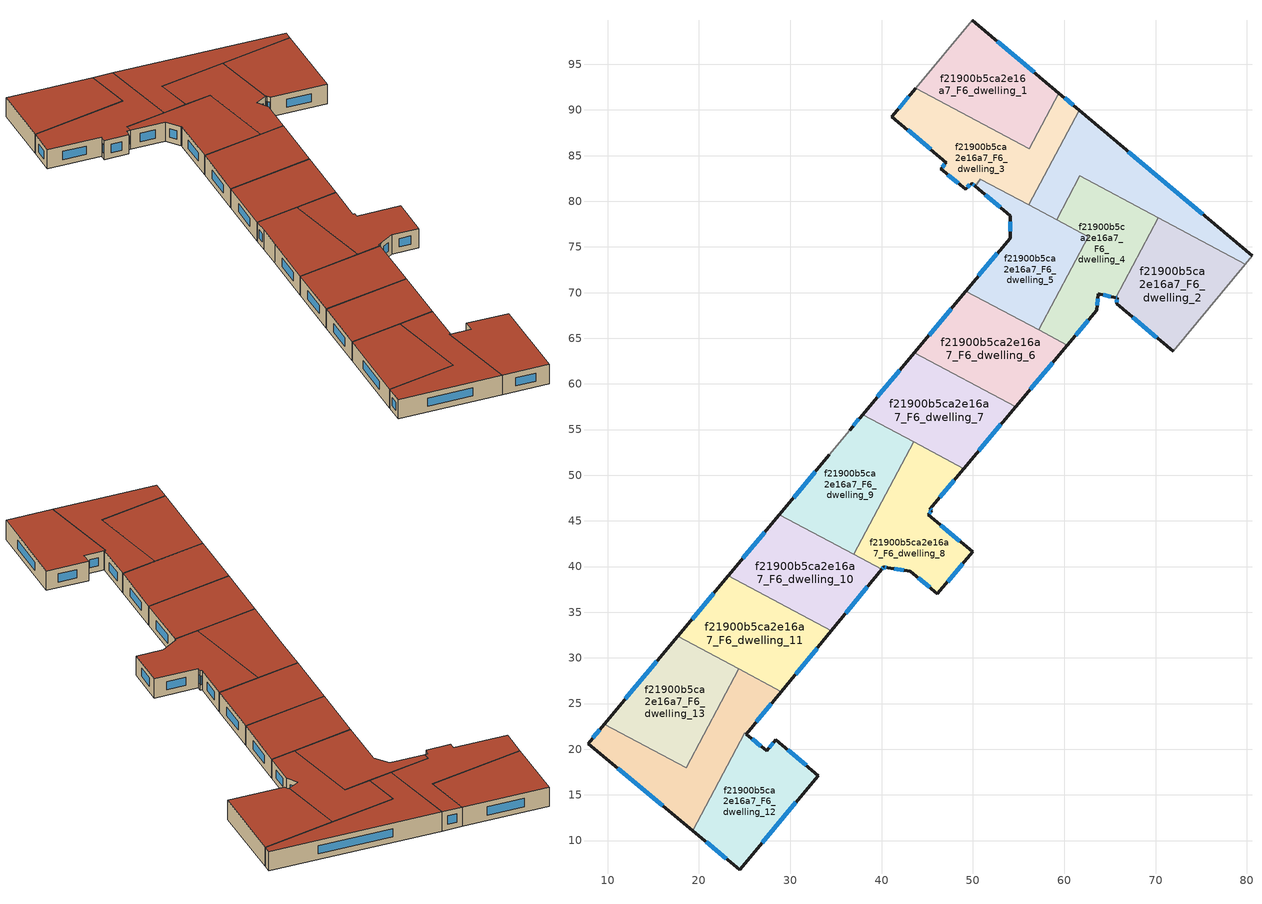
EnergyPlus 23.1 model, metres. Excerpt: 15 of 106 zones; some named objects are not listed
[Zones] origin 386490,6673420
f21900b5ca2e16a7_F6_dwelling_0
 floor to f21900b5ca2e16a7_F5_dwelling_0 (EU_floor_Construction): 80.56,74.02 79.83,73.13 61.72,82.79 59.16,77.99 56.11,79.62 61.63,89.98 z18
 wall outside (EU_wall_Construction): 80.56,74.02 61.63,89.98 z18:21
 wall adiabatic (EU_wall_Construction): 79.83,73.13 80.56,74.02 z18:21
 wall to f21900b5ca2e16a7_F6_dwelling_4 (EU_wall_Construction): 59.16,77.99 61.72,82.79 70.3,78.21 z18:21
 wall to f21900b5ca2e16a7_F6_dwelling_3 (EU_wall_Construction): 61.63,89.98 56.11,79.62 z18:21
 wall to f21900b5ca2e16a7_F6_dwelling_2 (EU_wall_Construction): 70.31,78.21 79.83,73.13 z18:21
 wall to f21900b5ca2e16a7_F6_dwelling_5 (EU_wall_Construction): 56.11,79.62 59.16,77.99 z18:21
 window (EU_Window_Construction): 75.15,78.58 67.04,85.42 z18.86:20.14
 roof outside (EU_roof_Construction): 79.83,73.13 80.56,74.02 61.63,89.98 56.11,79.62 59.16,77.99 61.72,82.79 z21
f21900b5ca2e16a7_F6_dwelling_1
 floor to f21900b5ca2e16a7_F5_dwelling_1 (EU_floor_Construction): 59.4,91.85 56.15,85.75 43.73,92.38 49.95,99.82 z18
 wall outside (EU_wall_Construction): 59.4,91.85 49.95,99.82 z18:21
 wall to f21900b5ca2e16a7_F6_dwelling_3 (EU_wall_Construction): 43.73,92.38 56.15,85.75 59.4,91.85 z18:21
 wall adiabatic (EU_wall_Construction): 49.95,99.82 43.73,92.38 z18:21
 window (EU_Window_Construction): 56.7,94.13 52.65,97.54 z18.86:20.14
 roof outside (EU_roof_Construction): 56.15,85.75 59.4,91.85 49.95,99.82 43.73,92.38 z21
f21900b5ca2e16a7_F6_dwelling_10
 floor to f21900b5ca2e16a7_F5_dwelling_10 (EU_floor_Construction): 40.02,39.68 34.5,32.98 23.22,39 28.79,45.67 z18
 wall outside (EU_wall_Construction): 34.5,32.98 40.02,39.68 / 28.79,45.67 23.22,39 z18:21
 wall to f21900b5ca2e16a7_F6_dwelling_11 (EU_wall_Construction): 23.22,39 34.5,32.98 z18:21
 wall to f21900b5ca2e16a7_F6_dwelling_9 (EU_wall_Construction): 36.93,41.33 28.79,45.67 z18:21
 wall to f21900b5ca2e16a7_F6_dwelling_8 (EU_wall_Construction): 40.02,39.68 36.93,41.33 z18:21
 window (EU_Window_Construction): 36.08,34.9 38.44,37.77 / 27.2,43.76 24.81,40.9 z18.86:20.14
 roof outside (EU_roof_Construction): 34.5,32.98 40.02,39.68 28.79,45.67 23.22,39 z21
f21900b5ca2e16a7_F6_dwelling_11
 floor to f21900b5ca2e16a7_F5_dwelling_11 (EU_floor_Construction): 34.5,32.98 29.01,26.31 17.66,32.36 23.22,39 z18
 wall outside (EU_wall_Construction): 29.01,26.31 34.5,32.98 / 23.22,39 17.66,32.36 z18:21
 wall to f21900b5ca2e16a7_F6_dwelling_13 (EU_wall_Construction): 17.66,32.36 24.36,28.79 z18:21
 wall to f21900b5ca2e16a7_F6_dwelling_14 (EU_wall_Construction): 24.36,28.79 29.01,26.31 z18:21
 window (EU_Window_Construction): 30.58,28.22 32.93,31.08 / 21.63,37.1 19.25,34.25 z18.86:20.14
 roof outside (EU_roof_Construction): 29.01,26.31 34.5,32.98 23.22,39 17.66,32.36 z21
f21900b5ca2e16a7_F6_dwelling_12
 floor to f21900b5ca2e16a7_F5_dwelling_12 (EU_floor_Construction): 33.07,17.12 24.45,6.8 19.31,11.08 25.01,21.79 25.17,21.65 27.43,19.82 28.39,21.04 z18
 wall outside (EU_wall_Construction): 19.31,11.08 24.45,6.8 33.07,17.12 28.39,21.04 27.43,19.82 25.17,21.65 z18:21
 wall to f21900b5ca2e16a7_F6_dwelling_14 (EU_wall_Construction): 25.17,21.66 25.01,21.79 / 25.01,21.78 19.31,11.08 z18:21
 window (EU_Window_Construction): 26.91,9.75 30.61,14.17 / 20.77,9.86 22.98,8.03 / 26.78,20.34 25.82,21.13 / 28.12,20.69 27.7,20.17 / 31.73,18.24 29.73,19.92 z18.86:20.14
 roof outside (EU_roof_Construction): 24.45,6.8 33.07,17.12 28.39,21.04 27.43,19.82 25.17,21.65 25.01,21.79 19.31,11.08 z21
f21900b5ca2e16a7_F6_dwelling_13
 floor to f21900b5ca2e16a7_F5_dwelling_13 (EU_floor_Construction): 24.36,28.79 18.6,17.98 9.64,22.76 17.66,32.36 z18
 wall outside (EU_wall_Construction): 17.66,32.36 9.64,22.76 z18:21
 wall to f21900b5ca2e16a7_F6_dwelling_14 (EU_wall_Construction): 9.64,22.76 18.6,17.98 24.36,28.79 z18:21
 window (EU_Window_Construction): 15.37,29.61 11.93,25.5 z18.86:20.14
 roof outside (EU_roof_Construction): 18.6,17.98 24.36,28.79 17.66,32.36 9.64,22.76 z21
f21900b5ca2e16a7_F6_dwelling_14
 floor to f21900b5ca2e16a7_F5_dwelling_14 (EU_floor_Construction): 29.01,26.31 25.17,21.66 25.01,21.79 19.31,11.08 7.85,20.62 9.64,22.76 18.6,17.98 24.36,28.79 z18
 wall outside (EU_wall_Construction): 25.17,21.66 29.01,26.31 / 9.64,22.76 7.85,20.62 19.31,11.08 z18:21
 window (EU_Window_Construction): 26.27,22.99 27.91,24.98 / 11.12,17.89 16.03,13.81 / 9.13,22.15 8.36,21.23 z18.86:20.14
 roof outside (EU_roof_Construction): 19.31,11.08 25.01,21.79 25.17,21.66 29.01,26.31 24.36,28.79 18.6,17.98 9.64,22.76 7.85,20.62 z21
f21900b5ca2e16a7_F6_dwelling_2
 floor to f21900b5ca2e16a7_F5_dwelling_2 (EU_floor_Construction): 79.83,73.13 71.92,63.58 65.74,68.77 65.78,69.43 65.64,69.46 70.3,78.21 z18
 wall outside (EU_wall_Construction): 65.64,69.46 65.78,69.43 65.74,68.77 71.92,63.58 z18:21
 wall to f21900b5ca2e16a7_F6_dwelling_4 (EU_wall_Construction): 70.3,78.21 65.64,69.46 z18:21
 wall adiabatic (EU_wall_Construction): 71.92,63.58 79.83,73.13 z18:21
 window (EU_Window_Construction): 67.5,67.29 70.15,65.06 / 65.77,69.24 65.75,68.96 / 65.68,69.45 65.74,69.43 z18.86:20.14
 roof outside (EU_roof_Construction): 71.92,63.58 79.83,73.13 70.3,78.21 65.64,69.46 65.78,69.43 65.74,68.77 z21
f21900b5ca2e16a7_F6_dwelling_3
 floor to f21900b5ca2e16a7_F5_dwelling_3 (EU_floor_Construction): 59.4,91.85 61.63,89.98 56.11,79.62 50.82,82.43 50.28,81.63 49.85,81.98 49.2,81.34 46.48,83.54 47.1,84.24 41.14,89.27 43.73,92.38 56.15,85.75 z18
 wall outside (EU_wall_Construction): 43.73,92.38 41.14,89.27 47.1,84.24 46.48,83.54 49.2,81.34 49.85,81.98 50.27,81.63 / 61.63,89.98 59.4,91.85 z18:21
 wall to f21900b5ca2e16a7_F6_dwelling_5 (EU_wall_Construction): 50.28,81.63 50.82,82.43 56.11,79.62 z18:21
 window (EU_Window_Construction): 42.84,87.83 45.4,85.68 / 42.99,91.49 41.88,90.16 / 60.99,90.51 60.04,91.32 / 49.97,81.88 50.15,81.73 / 49.38,81.53 49.66,81.8 / 47.26,82.91 48.42,81.97 / 46.93,84.04 46.66,83.74 z18.86:20.14
 roof outside (EU_roof_Construction): 56.11,79.62 61.63,89.98 59.4,91.85 56.15,85.75 43.73,92.38 41.14,89.27 47.1,84.24 46.48,83.54 49.2,81.34 49.85,81.98 50.27,81.63 50.82,82.43 z21
f21900b5ca2e16a7_F6_dwelling_4
 floor to f21900b5ca2e16a7_F5_dwelling_4 (EU_floor_Construction): 70.3,78.21 65.64,69.46 63.72,69.86 63.58,68.08 60.35,64.24 57.2,65.92 62.64,76.13 59.16,77.99 61.72,82.79 z18
 wall outside (EU_wall_Construction): 60.35,64.24 63.58,68.08 63.72,69.86 65.64,69.46 z18:21
 wall to f21900b5ca2e16a7_F6_dwelling_5 (EU_wall_Construction): 59.16,77.99 62.64,76.13 57.2,65.92 z18:21
 wall to f21900b5ca2e16a7_F6_dwelling_6 (EU_wall_Construction): 57.2,65.92 60.35,64.24 z18:21
 window (EU_Window_Construction): 61.27,65.34 62.66,66.99 / 64.27,69.74 65.09,69.57 / 63.62,68.59 63.68,69.35 z18.86:20.14
 roof outside (EU_roof_Construction): 65.64,69.46 70.3,78.21 61.72,82.79 59.16,77.99 62.64,76.13 57.2,65.92 60.35,64.24 63.58,68.08 63.72,69.86 z21
f21900b5ca2e16a7_F6_dwelling_5
 floor to f21900b5ca2e16a7_F5_dwelling_5 (EU_floor_Construction): 62.64,76.13 57.2,65.92 49.23,70.17 54.07,75.97 54.07,76.06 54.11,78.42 50.28,81.63 50.82,82.43 z18
 wall outside (EU_wall_Construction): 50.28,81.63 54.11,78.42 54.07,76.06 54.07,75.97 49.23,70.17 z18:21
 wall to f21900b5ca2e16a7_F6_dwelling_6 (EU_wall_Construction): 49.23,70.17 57.2,65.92 z18:21
 window (EU_Window_Construction): 52.69,74.31 50.61,71.83 / 54.1,77.75 54.08,76.73 / 51.37,80.71 53.01,79.34 z18.86:20.14
 roof outside (EU_roof_Construction): 57.2,65.92 62.64,76.13 50.82,82.43 50.28,81.63 54.11,78.42 54.07,76.06 54.07,75.97 49.23,70.17 z21
f21900b5ca2e16a7_F6_dwelling_6
 floor to f21900b5ca2e16a7_F5_dwelling_6 (EU_floor_Construction): 60.35,64.24 54.69,57.49 43.58,63.41 49.23,70.17 z18
 wall outside (EU_wall_Construction): 54.69,57.49 60.35,64.24 / 49.23,70.17 43.58,63.41 z18:21
 wall to f21900b5ca2e16a7_F6_dwelling_7 (EU_wall_Construction): 43.58,63.41 54.69,57.49 z18:21
 window (EU_Window_Construction): 56.31,59.42 58.73,62.31 / 47.61,68.24 45.19,65.34 z18.86:20.14
 roof outside (EU_roof_Construction): 54.69,57.49 60.35,64.24 49.23,70.17 43.58,63.41 z21
f21900b5ca2e16a7_F6_dwelling_7
 floor to f21900b5ca2e16a7_F5_dwelling_7 (EU_floor_Construction): 54.69,57.49 49.02,50.73 37.92,56.64 43.58,63.41 z18
 wall outside (EU_wall_Construction): 49.02,50.73 54.69,57.49 / 43.58,63.41 37.92,56.64 z18:21
 wall to f21900b5ca2e16a7_F6_dwelling_9 (EU_wall_Construction): 37.92,56.64 43.51,53.67 z18:21
 wall to f21900b5ca2e16a7_F6_dwelling_8 (EU_wall_Construction): 43.51,53.67 49.02,50.73 z18:21
 window (EU_Window_Construction): 50.64,52.66 53.07,55.56 / 41.96,61.48 39.54,58.58 z18.86:20.14
 roof outside (EU_roof_Construction): 49.02,50.73 54.69,57.49 43.58,63.41 37.92,56.64 z21
f21900b5ca2e16a7_F6_dwelling_8
 floor to f21900b5ca2e16a7_F5_dwelling_8 (EU_floor_Construction): 49.02,50.73 45.3,46.3 45.5,46.13 45.11,45.67 49.97,41.63 46.12,37.03 43.14,39.5 40.65,39.86 40.25,39.96 40.02,39.68 36.93,41.33 43.51,53.67 z18
 wall outside (EU_wall_Construction): 40.02,39.68 40.25,39.96 40.65,39.86 43.14,39.5 46.12,37.03 49.97,41.63 45.11,45.67 45.5,46.13 45.3,46.3 49.02,50.73 z18:21
 wall to f21900b5ca2e16a7_F6_dwelling_9 (EU_wall_Construction): 43.51,53.67 36.93,41.33 z18:21
 window (EU_Window_Construction): 40.09,39.76 40.18,39.88 / 46.36,47.57 47.95,49.47 / 45.44,46.18 45.35,46.25 / 45.22,45.8 45.39,46 / 48.58,42.79 46.5,44.52 / 47.22,38.35 48.87,40.32 / 43.99,38.79 45.27,37.73 / 41.36,39.75 42.43,39.6 / 40.36,39.93 40.53,39.89 z18.86:20.14
 roof outside (EU_roof_Construction): 46.12,37.03 49.97,41.63 45.11,45.67 45.5,46.13 45.3,46.3 49.02,50.73 43.51,53.67 36.93,41.33 40.02,39.68 40.25,39.96 40.65,39.86 43.14,39.5 z21
f21900b5ca2e16a7_F6_dwelling_9
 floor to f21900b5ca2e16a7_F5_dwelling_9 (EU_floor_Construction): 43.51,53.67 36.93,41.33 28.79,45.67 34.29,52.25 36.51,54.95 37.92,56.64 z18
 wall outside (EU_wall_Construction): 37.92,56.64 36.51,54.95 / 34.29,52.25 28.79,45.67 z18:21
 wall adiabatic (EU_wall_Construction): 36.51,54.95 34.29,52.25 z18:21
 window (EU_Window_Construction): 37.52,56.16 36.91,55.43 / 32.72,50.37 30.36,47.55 z18.86:20.14
 roof outside (EU_roof_Construction): 36.93,41.33 43.51,53.67 37.92,56.64 36.51,54.95 34.29,52.25 28.79,45.67 z21
[Building]
EU S2 Campaign: North Axis=0; Terrain=City; Solar Distribution=FullExterior
[Site:Location]
Helsinki-Vantaa.AP: Latitude=60.317; Longitude=24.963; Time Zone=2; Elevation=54.6
[SizingPeriod:WeatherFileDays]
AnnualSizingPeriod: Begin Month=1; Begin Day of Month=1; End Month=12; End Day of Month=31; Day of Week for Start Day=Monday; Use Weather File Daylight Saving Period=No; Use Weather File Rain and Snow Indicators=No
[MATERIAL]
EU_InternalMass_Material: Roughness=MediumRough; Thickness=0.1; Conductivity=1; Density=1800; Specific Heat=900; Thermal Absorptance=0.9; Solar Absorptance=0.7; Visible Absorptance=0.7
[MATERIAL:NOMASS] Roughness=MediumRough; Thermal Absorptance=0.9; Solar Absorptance=0.7; Visible Absorptance=0.7
Name | Thermal Resistance
EU_wall_NoMass | 1.10183
EU_roof_NoMass; EU_floor_NoMass | 1.70606
[WINDOWMATERIAL:SIMPLEGLAZINGSYSTEM]
EU_Window_SimpleGlazing: UFactor=3.11035; Solar Heat Gain Coefficient=0.8; Visible Transmittance=0.8
[CONSTRUCTION]
EU_wall_Construction: EU_wall_NoMass
EU_roof_Construction: EU_roof_NoMass
EU_floor_Construction: EU_floor_NoMass
EU_Window_Construction: EU_Window_SimpleGlazing
EU_InternalMass_Construction: EU_InternalMass_Material
[ZONE] Type=1; Multiplier=1; Ceiling Height=autocalculate; Floor Area=autocalculate; Part of Total Floor Area=Yes
Name | Volume
f21900b5ca2e16a7_F6_dwelling_0; f21900b5ca2e16a7_F6_dwelling_6 | 325.83
f21900b5ca2e16a7_F6_dwelling_1 | 325.787
f21900b5ca2e16a7_F6_dwelling_10 | 325.777
f21900b5ca2e16a7_F6_dwelling_11 | 325.799
f21900b5ca2e16a7_F6_dwelling_12 | 311.668
f21900b5ca2e16a7_F6_dwelling_13 | 325.761
f21900b5ca2e16a7_F6_dwelling_14 | 339.902
f21900b5ca2e16a7_F6_dwelling_2 | 325.776
f21900b5ca2e16a7_F6_dwelling_3 | 342.641
f21900b5ca2e16a7_F6_dwelling_4 | 325.773
f21900b5ca2e16a7_F6_dwelling_5 | 308.908
f21900b5ca2e16a7_F6_dwelling_7 | 325.763
f21900b5ca2e16a7_F6_dwelling_8 | 325.797
f21900b5ca2e16a7_F6_dwelling_9 | 325.784
[INTERNALMASS] Construction=EU_InternalMass_Construction
Name | Zone or ZoneList | Surface Area
f21900b5ca2e16a7_F6_dwelling_0_EU_InternalMass | f21900b5ca2e16a7_F6_dwelling_0 | 108.609
f21900b5ca2e16a7_F6_dwelling_1_EU_InternalMass | f21900b5ca2e16a7_F6_dwelling_1 | 108.596
f21900b5ca2e16a7_F6_dwelling_2_EU_InternalMass | f21900b5ca2e16a7_F6_dwelling_2 | 108.591
f21900b5ca2e16a7_F6_dwelling_3_EU_InternalMass | f21900b5ca2e16a7_F6_dwelling_3 | 114.216
f21900b5ca2e16a7_F6_dwelling_4_EU_InternalMass | f21900b5ca2e16a7_F6_dwelling_4 | 108.591
f21900b5ca2e16a7_F6_dwelling_5_EU_InternalMass | f21900b5ca2e16a7_F6_dwelling_5 | 102.98
f21900b5ca2e16a7_F6_dwelling_6_EU_InternalMass | f21900b5ca2e16a7_F6_dwelling_6 | 108.61
f21900b5ca2e16a7_F6_dwelling_7_EU_InternalMass | f21900b5ca2e16a7_F6_dwelling_7 | 108.588
f21900b5ca2e16a7_F6_dwelling_8_EU_InternalMass | f21900b5ca2e16a7_F6_dwelling_8 | 108.599
f21900b5ca2e16a7_F6_dwelling_9_EU_InternalMass | f21900b5ca2e16a7_F6_dwelling_9 | 108.594
f21900b5ca2e16a7_F6_dwelling_10_EU_InternalMass | f21900b5ca2e16a7_F6_dwelling_10 | 108.598
f21900b5ca2e16a7_F6_dwelling_11_EU_InternalMass | f21900b5ca2e16a7_F6_dwelling_11 | 108.6
f21900b5ca2e16a7_F6_dwelling_12_EU_InternalMass | f21900b5ca2e16a7_F6_dwelling_12 | 103.886
f21900b5ca2e16a7_F6_dwelling_13_EU_InternalMass | f21900b5ca2e16a7_F6_dwelling_13 | 108.587
f21900b5ca2e16a7_F6_dwelling_14_EU_InternalMass | f21900b5ca2e16a7_F6_dwelling_14 | 113.301
[OTHEREQUIPMENT] Fuel Type=Electricity; Design Level Calculation Method=Watts/Area; Power per Zone Floor Area=1; Fraction Latent=0; Fraction Radiant=0; Fraction Lost=0; Carbon Dioxide Generation Rate=0; EndUse Subcategory=EU_Step8_InternalGains
Name | Zone or ZoneList or Space or SpaceList | Schedule
EU_Step8_InternalGain_f21900b5ca2e16a7_F6_dwelling_0_f000 | f21900b5ca2e16a7_F6_dwelling_0 | EU_Step8_GainSchedule_f21900b5ca2e16a7_F6_dwelling_0_f000
EU_Step8_InternalGain_f21900b5ca2e16a7_F6_dwelling_1_f000 | f21900b5ca2e16a7_F6_dwelling_1 | EU_Step8_GainSchedule_f21900b5ca2e16a7_F6_dwelling_1_f000
EU_Step8_InternalGain_f21900b5ca2e16a7_F6_dwelling_2_f000 | f21900b5ca2e16a7_F6_dwelling_2 | EU_Step8_GainSchedule_f21900b5ca2e16a7_F6_dwelling_2_f000
EU_Step8_InternalGain_f21900b5ca2e16a7_F6_dwelling_3_f000 | f21900b5ca2e16a7_F6_dwelling_3 | EU_Step8_GainSchedule_f21900b5ca2e16a7_F6_dwelling_3_f000
EU_Step8_InternalGain_f21900b5ca2e16a7_F6_dwelling_4_f000 | f21900b5ca2e16a7_F6_dwelling_4 | EU_Step8_GainSchedule_f21900b5ca2e16a7_F6_dwelling_4_f000
EU_Step8_InternalGain_f21900b5ca2e16a7_F6_dwelling_5_f000 | f21900b5ca2e16a7_F6_dwelling_5 | EU_Step8_GainSchedule_f21900b5ca2e16a7_F6_dwelling_5_f000
EU_Step8_InternalGain_f21900b5ca2e16a7_F6_dwelling_6_f000 | f21900b5ca2e16a7_F6_dwelling_6 | EU_Step8_GainSchedule_f21900b5ca2e16a7_F6_dwelling_6_f000
EU_Step8_InternalGain_f21900b5ca2e16a7_F6_dwelling_7_f000 | f21900b5ca2e16a7_F6_dwelling_7 | EU_Step8_GainSchedule_f21900b5ca2e16a7_F6_dwelling_7_f000
EU_Step8_InternalGain_f21900b5ca2e16a7_F6_dwelling_8_f000 | f21900b5ca2e16a7_F6_dwelling_8 | EU_Step8_GainSchedule_f21900b5ca2e16a7_F6_dwelling_8_f000
EU_Step8_InternalGain_f21900b5ca2e16a7_F6_dwelling_9_f000 | f21900b5ca2e16a7_F6_dwelling_9 | EU_Step8_GainSchedule_f21900b5ca2e16a7_F6_dwelling_9_f000
EU_Step8_InternalGain_f21900b5ca2e16a7_F6_dwelling_10_f000 | f21900b5ca2e16a7_F6_dwelling_10 | EU_Step8_GainSchedule_f21900b5ca2e16a7_F6_dwelling_10_f000
EU_Step8_InternalGain_f21900b5ca2e16a7_F6_dwelling_11_f000 | f21900b5ca2e16a7_F6_dwelling_11 | EU_Step8_GainSchedule_f21900b5ca2e16a7_F6_dwelling_11_f000
EU_Step8_InternalGain_f21900b5ca2e16a7_F6_dwelling_12_f000 | f21900b5ca2e16a7_F6_dwelling_12 | EU_Step8_GainSchedule_f21900b5ca2e16a7_F6_dwelling_12_f000
EU_Step8_InternalGain_f21900b5ca2e16a7_F6_dwelling_13_f000 | f21900b5ca2e16a7_F6_dwelling_13 | EU_Step8_GainSchedule_f21900b5ca2e16a7_F6_dwelling_13_f000
EU_Step8_InternalGain_f21900b5ca2e16a7_F6_dwelling_14_f000 | f21900b5ca2e16a7_F6_dwelling_14 | EU_Step8_GainSchedule_f21900b5ca2e16a7_F6_dwelling_14_f000
[ZONEVENTILATION:DESIGNFLOWRATE] Schedule=EU_AlwaysOn; Design Flow Rate Calculation Method=AirChanges/Hour; Air Changes per Hour=0.756316; Ventilation Type=Natural; Fan Pressure Rise=0; Fan Total Efficiency=1; Constant Term Coefficient=1; Temperature Term Coefficient=0; Velocity Term Coefficient=0; Velocity Squared Term Coefficient=0; Minimum Indoor Temperature=-100; Maximum Indoor Temperature=100; Delta Temperature=-100; Minimum Outdoor Temperature=-100; Maximum Outdoor Temperature=100; Maximum Wind Speed=40
Name | Zone or ZoneList or Space or SpaceList
EU_ConstantAir_f21900b5ca2e16a7_F6_dwelling_0 | f21900b5ca2e16a7_F6_dwelling_0
EU_ConstantAir_f21900b5ca2e16a7_F6_dwelling_1 | f21900b5ca2e16a7_F6_dwelling_1
EU_ConstantAir_f21900b5ca2e16a7_F6_dwelling_2 | f21900b5ca2e16a7_F6_dwelling_2
EU_ConstantAir_f21900b5ca2e16a7_F6_dwelling_3 | f21900b5ca2e16a7_F6_dwelling_3
EU_ConstantAir_f21900b5ca2e16a7_F6_dwelling_4 | f21900b5ca2e16a7_F6_dwelling_4
EU_ConstantAir_f21900b5ca2e16a7_F6_dwelling_5 | f21900b5ca2e16a7_F6_dwelling_5
EU_ConstantAir_f21900b5ca2e16a7_F6_dwelling_6 | f21900b5ca2e16a7_F6_dwelling_6
EU_ConstantAir_f21900b5ca2e16a7_F6_dwelling_7 | f21900b5ca2e16a7_F6_dwelling_7
EU_ConstantAir_f21900b5ca2e16a7_F6_dwelling_8 | f21900b5ca2e16a7_F6_dwelling_8
EU_ConstantAir_f21900b5ca2e16a7_F6_dwelling_9 | f21900b5ca2e16a7_F6_dwelling_9
EU_ConstantAir_f21900b5ca2e16a7_F6_dwelling_10 | f21900b5ca2e16a7_F6_dwelling_10
EU_ConstantAir_f21900b5ca2e16a7_F6_dwelling_11 | f21900b5ca2e16a7_F6_dwelling_11
EU_ConstantAir_f21900b5ca2e16a7_F6_dwelling_12 | f21900b5ca2e16a7_F6_dwelling_12
EU_ConstantAir_f21900b5ca2e16a7_F6_dwelling_13 | f21900b5ca2e16a7_F6_dwelling_13
EU_ConstantAir_f21900b5ca2e16a7_F6_dwelling_14 | f21900b5ca2e16a7_F6_dwelling_14
[HVACTEMPLATE:ZONE:IDEALLOADSAIRSYSTEM] System Availability Schedule=EU_AlwaysOn; Maximum Heating Supply Air Temperature=50; Minimum Cooling Supply Air Temperature=13; Maximum Heating Supply Air Humidity Ratio=0.0156; Minimum Cooling Supply Air Humidity Ratio=0.0077; Heating Limit=NoLimit; Cooling Limit=NoLimit; Heating Availability Schedule=EU_AlwaysOn; Cooling Availability Schedule=EU_CoolingOff; Dehumidification Control Type=ConstantSensibleHeatRatio; Cooling Sensible Heat Ratio=0.7; Dehumidification Setpoint=60; Humidification Control Type=None; Humidification Setpoint=30; Outdoor Air Method=None; Outdoor Air Flow Rate per Person=0.00944; Outdoor Air Flow Rate per Zone Floor Area=0; Outdoor Air Flow Rate per Zone=0; Demand Controlled Ventilation Type=None; Outdoor Air Economizer Type=NoEconomizer; Heat Recovery Type=None; Sensible Heat Recovery Effectiveness=0.7; Latent Heat Recovery Effectiveness=0.65
Name | Template Thermostat
f21900b5ca2e16a7_F6_dwelling_0 | EU_HeatOnly_f21900b5ca2e16a7_F6_dwelling_0
f21900b5ca2e16a7_F6_dwelling_1 | EU_HeatOnly_f21900b5ca2e16a7_F6_dwelling_1
f21900b5ca2e16a7_F6_dwelling_2 | EU_HeatOnly_f21900b5ca2e16a7_F6_dwelling_2
f21900b5ca2e16a7_F6_dwelling_3 | EU_HeatOnly_f21900b5ca2e16a7_F6_dwelling_3
f21900b5ca2e16a7_F6_dwelling_4 | EU_HeatOnly_f21900b5ca2e16a7_F6_dwelling_4
f21900b5ca2e16a7_F6_dwelling_5 | EU_HeatOnly_f21900b5ca2e16a7_F6_dwelling_5
f21900b5ca2e16a7_F6_dwelling_6 | EU_HeatOnly_f21900b5ca2e16a7_F6_dwelling_6
f21900b5ca2e16a7_F6_dwelling_7 | EU_HeatOnly_f21900b5ca2e16a7_F6_dwelling_7
f21900b5ca2e16a7_F6_dwelling_8 | EU_HeatOnly_f21900b5ca2e16a7_F6_dwelling_8
f21900b5ca2e16a7_F6_dwelling_9 | EU_HeatOnly_f21900b5ca2e16a7_F6_dwelling_9
f21900b5ca2e16a7_F6_dwelling_10 | EU_HeatOnly_f21900b5ca2e16a7_F6_dwelling_10
f21900b5ca2e16a7_F6_dwelling_11 | EU_HeatOnly_f21900b5ca2e16a7_F6_dwelling_11
f21900b5ca2e16a7_F6_dwelling_12 | EU_HeatOnly_f21900b5ca2e16a7_F6_dwelling_12
f21900b5ca2e16a7_F6_dwelling_13 | EU_HeatOnly_f21900b5ca2e16a7_F6_dwelling_13
f21900b5ca2e16a7_F6_dwelling_14 | EU_HeatOnly_f21900b5ca2e16a7_F6_dwelling_14
[SIZING:ZONE] Zone Cooling Design Supply Air Temperature Input Method=SupplyAirTemperature; Zone Cooling Design Supply Air Temperature=13; Zone Heating Design Supply Air Temperature Input Method=SupplyAirTemperature; Zone Heating Design Supply Air Temperature=50; Zone Cooling Design Supply Air Humidity Ratio=0.008; Zone Heating Design Supply Air Humidity Ratio=0.008; Cooling Design Air Flow Method=DesignDay; Cooling Design Air Flow Rate=0; Cooling Minimum Air Flow per Zone Floor Area=0.000762; Cooling Minimum Air Flow=0; Cooling Minimum Air Flow Fraction=0.2; Heating Design Air Flow Method=DesignDay; Heating Design Air Flow Rate=0; Heating Maximum Air Flow per Zone Floor Area=0.002032; Heating Maximum Air Flow=0.141576; Heating Maximum Air Flow Fraction=0.3; Account for Dedicated Outdoor Air System=No; Dedicated Outdoor Air System Control Strategy=NeutralSupplyAir; Dedicated Outdoor Air Low Setpoint Temperature for Design=autosize; Dedicated Outdoor Air High Setpoint Temperature for Design=autosize; Zone Load Sizing Method=Sensible Load Only No Latent Load; Zone Latent Cooling Design Supply Air Humidity Ratio Input Method=HumidityRatioDifference; Zone Cooling Design Supply Air Humidity Ratio Difference=0.005; Zone Latent Heating Design Supply Air Humidity Ratio Input Method=HumidityRatioDifference; Zone Humidification Design Supply Air Humidity Ratio Difference=0.005
f21900b5ca2e16a7_F6_dwelling_0; f21900b5ca2e16a7_F6_dwelling_1; f21900b5ca2e16a7_F6_dwelling_2; f21900b5ca2e16a7_F6_dwelling_3; f21900b5ca2e16a7_F6_dwelling_4; f21900b5ca2e16a7_F6_dwelling_5; f21900b5ca2e16a7_F6_dwelling_6; f21900b5ca2e16a7_F6_dwelling_7; f21900b5ca2e16a7_F6_dwelling_8; f21900b5ca2e16a7_F6_dwelling_9; f21900b5ca2e16a7_F6_dwelling_10; f21900b5ca2e16a7_F6_dwelling_11; f21900b5ca2e16a7_F6_dwelling_12; f21900b5ca2e16a7_F6_dwelling_13; f21900b5ca2e16a7_F6_dwelling_14
[SCHEDULE:CONSTANT]
Name | Hourly Value
EU_AlwaysOn | 1
EU_CoolingOff | 0
[SCHEDULE:FILE] Column Number=1; Rows to Skip at Top=0; Number of Hours of Data=8760; Column Separator=Comma; Interpolate to Timestep=No; Minutes per Item=60; Adjust Schedule for Daylight Savings=Yes
Name | File
EU_Step8_GainSchedule_f21900b5ca2e16a7_F6_dwelling_0_f000 | ../../schedules/f21900b5ca2e16a7/f21900b5ca2e16a7_F6_dwelling_0_f000_gain.csv
EU_Step8_GainSchedule_f21900b5ca2e16a7_F6_dwelling_1_f000 | ../../schedules/f21900b5ca2e16a7/f21900b5ca2e16a7_F6_dwelling_1_f000_gain.csv
EU_Step8_GainSchedule_f21900b5ca2e16a7_F6_dwelling_2_f000 | ../../schedules/f21900b5ca2e16a7/f21900b5ca2e16a7_F6_dwelling_2_f000_gain.csv
EU_Step8_GainSchedule_f21900b5ca2e16a7_F6_dwelling_3_f000 | ../../schedules/f21900b5ca2e16a7/f21900b5ca2e16a7_F6_dwelling_3_f000_gain.csv
EU_Step8_GainSchedule_f21900b5ca2e16a7_F6_dwelling_4_f000 | ../../schedules/f21900b5ca2e16a7/f21900b5ca2e16a7_F6_dwelling_4_f000_gain.csv
EU_Step8_GainSchedule_f21900b5ca2e16a7_F6_dwelling_5_f000 | ../../schedules/f21900b5ca2e16a7/f21900b5ca2e16a7_F6_dwelling_5_f000_gain.csv
EU_Step8_GainSchedule_f21900b5ca2e16a7_F6_dwelling_6_f000 | ../../schedules/f21900b5ca2e16a7/f21900b5ca2e16a7_F6_dwelling_6_f000_gain.csv
EU_Step8_GainSchedule_f21900b5ca2e16a7_F6_dwelling_7_f000 | ../../schedules/f21900b5ca2e16a7/f21900b5ca2e16a7_F6_dwelling_7_f000_gain.csv
EU_Step8_GainSchedule_f21900b5ca2e16a7_F6_dwelling_8_f000 | ../../schedules/f21900b5ca2e16a7/f21900b5ca2e16a7_F6_dwelling_8_f000_gain.csv
EU_Step8_GainSchedule_f21900b5ca2e16a7_F6_dwelling_9_f000 | ../../schedules/f21900b5ca2e16a7/f21900b5ca2e16a7_F6_dwelling_9_f000_gain.csv
EU_Step8_GainSchedule_f21900b5ca2e16a7_F6_dwelling_10_f000 | ../../schedules/f21900b5ca2e16a7/f21900b5ca2e16a7_F6_dwelling_10_f000_gain.csv
EU_Step8_GainSchedule_f21900b5ca2e16a7_F6_dwelling_11_f000 | ../../schedules/f21900b5ca2e16a7/f21900b5ca2e16a7_F6_dwelling_11_f000_gain.csv
EU_Step8_GainSchedule_f21900b5ca2e16a7_F6_dwelling_12_f000 | ../../schedules/f21900b5ca2e16a7/f21900b5ca2e16a7_F6_dwelling_12_f000_gain.csv
EU_Step8_GainSchedule_f21900b5ca2e16a7_F6_dwelling_13_f000 | ../../schedules/f21900b5ca2e16a7/f21900b5ca2e16a7_F6_dwelling_13_f000_gain.csv
EU_Step8_GainSchedule_f21900b5ca2e16a7_F6_dwelling_14_f000 | ../../schedules/f21900b5ca2e16a7/f21900b5ca2e16a7_F6_dwelling_14_f000_gain.csv
